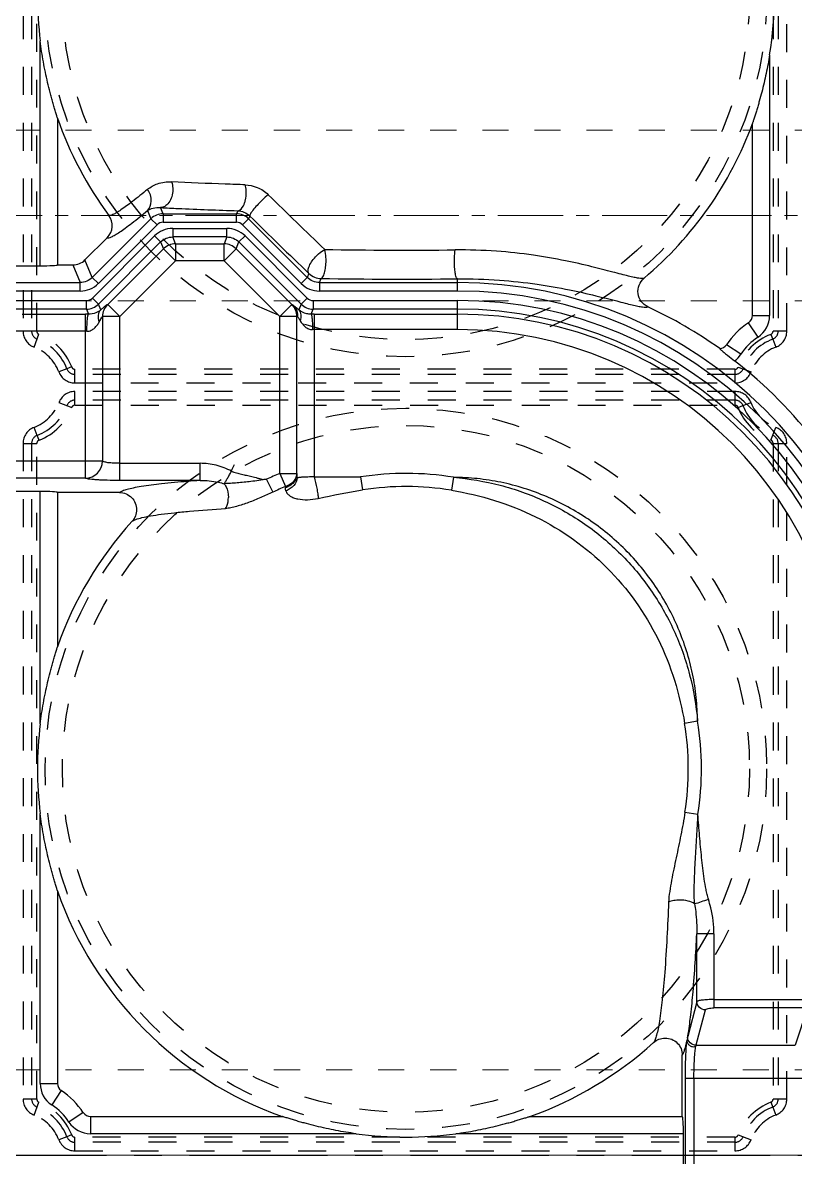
# Model space of a CAD drawing. Header units: millimetres. Extents: x -840 to 1682, y -9216 to -2117.
# Drawn here: x 417.5 to 462.7, y -4227.6 to -4161.1 of the extents above; entities that cross this region are included whole.
import ezdxf

# ---------------------------------------------------------------- set-up
doc = ezdxf.new("R2010")
doc.units = ezdxf.units.MM
doc.header["$LTSCALE"] = 16.335
doc.linetypes.add('CENTER', pattern=[0.6, 0.375, -0.075, 0.075, -0.075])
doc.linetypes.add('HIDDEN', pattern=[0.2, 0.1, -0.1])
doc.layers.get('0').update_dxf_attribs({"linetype": 'CONTINUOUS'})
doc.layers.add('cool', color=153, linetype='HIDDEN', lineweight=9)
doc.layers.add('moldbase', color=7, linetype='CONTINUOUS', lineweight=20)
doc.layers.add('DEFAULT_2', color=8, linetype='HIDDEN')

# ---------------------------------------------------------------- blocks, each defined once
blk = doc.blocks.new('7')
at = {"layer": 'cool', "ltscale": 0.932966}
for p, q in [((-1665.252, -2312.724), (-1303.907, -2312.724)), ((-1665.252, -2322.724), (-1303.907, -2322.724))]:
    blk.add_line(p, q, dxfattribs=at)
at = {"layer": 'cool', "color": 1, "linetype": 'CENTER', "ltscale": 0.621977}
blk.add_line((-1679.58, -2317.724), (-1289.58, -2317.724), dxfattribs=at)

msp = doc.modelspace()

# ---------------------------------------------------------------- linework, layer by layer
at = {"color": 7, "linetype": 'Continuous'}
for p, q in [((418.542, -4175.37), (418.542, -4162.211)), ((461.216, -4163.02), (461.216, -4178.281)), ((419.547, -4166.721), (419.547, -4175.317)), ((460.211, -4178.281), (460.211, -4167.042)), ((424.821, -4172.136), (425.02, -4172.618)), ((425.73, -4172.324), (425.58, -4171.962)), ((425.73, -4172.324), (425.73, -4172.826)), ((425.73, -4172.324), (430.023, -4172.324)), ((430.097, -4172.145), (430.023, -4172.324)), ((430.023, -4172.826), (430.023, -4172.324)), ((430.8, -4172.457), (430.733, -4172.618)), ((421.587, -4176.051), (425.02, -4172.618)), ((421.942, -4176.406), (425.375, -4172.973)), ((425.375, -4172.973), (425.02, -4172.618)), ((430.023, -4172.826), (425.73, -4172.826)), ((426.292, -4173.18), (426.292, -4173.682)), ((426.292, -4173.18), (429.461, -4173.18)), ((429.461, -4173.682), (429.461, -4173.18)), ((430.733, -4172.618), (430.378, -4172.973)), ((430.378, -4172.973), (433.811, -4176.406)), ((430.733, -4172.618), (434.166, -4176.051)), ((422.46, -4173.724), (421.161, -4175.023)), ((425.228, -4173.621), (421.595, -4177.254)), ((425.583, -4173.976), (425.228, -4173.621)), ((429.461, -4173.682), (426.292, -4173.682)), ((426.458, -4174.081), (426.292, -4173.682)), ((429.461, -4173.682), (429.295, -4174.081)), ((430.525, -4173.621), (430.17, -4173.976)), ((434.158, -4177.254), (430.525, -4173.621)), ((425.583, -4173.976), (421.95, -4177.609)), ((422.489, -4177.634), (425.748, -4174.375)), ((425.583, -4173.976), (425.748, -4174.375)), ((426.458, -4175.084), (425.748, -4174.375)), ((426.458, -4174.081), (426.458, -4175.084)), ((426.458, -4174.081), (429.295, -4174.081)), ((429.295, -4175.084), (429.295, -4174.081)), ((430.005, -4174.375), (429.295, -4175.084)), ((430.005, -4174.375), (430.17, -4173.976)), ((430.005, -4174.375), (433.265, -4177.634)), ((433.803, -4177.609), (430.17, -4173.976)), ((421.587, -4176.051), (421.161, -4175.023)), ((423.198, -4178.344), (426.458, -4175.084)), ((429.295, -4175.084), (426.458, -4175.084)), ((429.295, -4175.084), (432.555, -4178.344)), ((416.03, -4175.37), (418.542, -4175.37)), ((419.547, -4175.317), (420.451, -4175.317)), ((420.451, -4175.317), (420.877, -4176.345)), ((434.264, -4175.816), (434.166, -4176.051)), ((323.321, -4176.345), (420.877, -4176.345)), ((420.877, -4176.847), (420.877, -4176.345)), ((421.587, -4176.051), (421.942, -4176.406)), ((433.811, -4176.406), (434.166, -4176.051)), ((434.876, -4176.345), (434.974, -4176.11)), ((434.876, -4176.345), (442.952, -4176.345)), ((434.876, -4176.345), (434.876, -4176.847)), ((442.952, -4176.847), (442.952, -4176.134)), ((420.877, -4176.847), (323.321, -4176.847)), ((442.952, -4176.847), (434.876, -4176.847)), ((322.958, -4177.401), (421.24, -4177.401)), ((421.24, -4177.903), (421.24, -4177.401)), ((421.595, -4177.254), (421.95, -4177.609)), ((422.089, -4177.945), (421.95, -4177.609)), ((422.483, -4177.632), (422.489, -4177.634)), ((422.489, -4177.634), (423.198, -4178.344)), ((432.555, -4178.344), (433.265, -4177.634)), ((433.265, -4177.634), (433.27, -4177.632)), ((433.803, -4177.609), (433.663, -4177.949)), ((433.803, -4177.609), (434.158, -4177.254)), ((434.513, -4177.401), (442.952, -4177.401)), ((434.513, -4177.401), (434.513, -4177.903)), ((442.952, -4179.105), (442.952, -4177.401)), ((421.24, -4177.903), (322.958, -4177.903)), ((417.495, -4178.197), (421.185, -4178.197)), ((421.185, -4187.793), (421.185, -4178.197)), ((421.24, -4177.903), (421.362, -4178.197)), ((422.189, -4178.342), (422.189, -4186.79)), ((422.189, -4178.342), (422.195, -4178.344)), ((423.198, -4178.344), (422.195, -4178.344)), ((423.198, -4187.933), (423.198, -4178.344)), ((433.603, -4178.342), (432.555, -4178.344)), ((432.555, -4187.52), (432.555, -4178.344)), ((433.559, -4178.344), (433.564, -4178.342)), ((433.564, -4187.595), (433.564, -4178.342)), ((434.389, -4178.202), (434.513, -4177.903)), ((442.952, -4177.903), (434.513, -4177.903)), ((434.568, -4178.202), (442.952, -4178.202)), ((434.568, -4178.202), (434.568, -4187.727)), ((460.211, -4178.281), (461.216, -4178.281)), ((421.185, -4179.2), (378.974, -4179.2)), ((442.952, -4179.105), (434.568, -4179.105)), ((460.538, -4179.54), (459.985, -4178.701)), ((459.535, -4180.543), (458.695, -4179.99)), ((404.377, -4186.79), (422.189, -4186.79)), ((422.195, -4186.797), (422.189, -4186.79)), ((423.198, -4186.931), (427.898, -4186.931)), ((427.898, -4187.933), (427.898, -4186.931)), ((421.185, -4187.793), (404.377, -4187.793)), ((421.191, -4187.8), (421.185, -4187.793)), ((432.555, -4187.52), (433.559, -4187.52)), ((432.555, -4187.52), (432.883, -4188.289)), ((433.564, -4187.595), (433.559, -4187.52)), ((434.568, -4187.727), (437.278, -4187.727)), ((437.278, -4187.727), (437.396, -4188.487)), ((442.72, -4187.747), (442.597, -4188.506)), ((427.898, -4187.933), (423.198, -4187.933)), ((431.788, -4187.868), (432.15, -4188.621)), ((432.883, -4188.289), (432.888, -4188.36)), ((418.542, -4188.57), (416.03, -4188.57)), ((418.542, -4202.188), (418.542, -4188.57)), ((423.176, -4188.641), (419.547, -4188.641)), ((419.547, -4188.641), (419.547, -4197.678)), ((457.002, -4202.029), (456.243, -4202.152)), ((418.542, -4223.228), (418.542, -4207.436)), ((456.262, -4207.353), (457.022, -4207.471)), ((419.547, -4211.946), (419.547, -4223.228)), ((457.959, -4214.478), (456.956, -4214.478)), ((456.956, -4218.441), (456.956, -4214.478)), ((457.959, -4214.478), (457.959, -4218.802)), ((457.959, -4218.316), (463.434, -4218.316)), ((456.956, -4218.441), (456.426, -4220.473)), ((456.927, -4220.959), (457.457, -4218.927)), ((463.434, -4218.802), (457.959, -4218.802)), ((463.434, -4218.802), (462.717, -4220.995)), ((456.918, -4220.995), (462.717, -4220.995)), ((456.108, -4225.163), (456.108, -4221.572)), ((464.72, -4222.937), (456.286, -4222.937)), ((456.286, -4231.913), (456.286, -4222.937)), ((456.787, -4222.937), (456.787, -4231.912)), ((418.542, -4223.228), (419.547, -4223.228)), ((419.773, -4223.648), (419.22, -4224.487)), ((421.063, -4224.937), (420.223, -4225.49)), ((421.482, -4225.163), (432.694, -4225.163)), ((421.482, -4225.163), (421.482, -4226.168)), ((447.179, -4225.163), (456.108, -4225.163)), ((437.017, -4226.168), (421.482, -4226.168)), ((456.178, -4226.168), (442.856, -4226.168)), ((456.178, -4228.681), (456.178, -4226.168))]:
    msp.add_line(p, q, dxfattribs=at)
at = {"color": 1, "linetype": 'CENTER', "ltscale": 1.320531}
msp.add_line((220.187, -4227.425), (524.011, -4227.425), dxfattribs=at)
at = {"color": 7, "linetype": 'Continuous'}
msp.add_lwpolyline([(429.883, -4187.014), (429.762, -4187.283), (429.716, -4187.381)], dxfattribs=at)
for centre, radius, start, end in [((442.449, -4202.3), 81.562, 0, 90), ((442.449, -4202.3), 81.06, 0, 90), ((442.449, -4202.3), 80.559, 0, 90), ((442.449, -4202.3), 80.057, 0, 90), ((442.449, -4202.3), 80.001, 0, 90), ((442.449, -4202.3), 79.5, 0, 90), ((442.449, -4202.3), 71.857, 0, 90), ((442.449, -4202.3), 70.35, 0, 90), ((442.449, -4202.3), 66.33, 0, 90), ((439.937, -4159.587), 21.555, 350.83475, 9.16525), ((439.937, -4159.587), 21.555, 173.00793, 186.99207), ((439.937, -4159.587), 21.602, 199.28489, 216.43417), ((439.937, -4159.587), 21.602, 310.16266, 339.81272), ((630.057, -3970.132), 282.318, 225.41643, 226.35222), ((421.749, -4173.014), 1.005, 315.02961, 36.48382), ((425.731, -4173.329), 1.005, 90.0294, 134.9706), ((430.023, -4173.329), 1.005, 45.0294, 89.9706), ((647.262, -3952.673), 308.481, 225.4362, 226.33245), ((426.293, -4174.686), 1.506, 90.01567, 134.98868), ((425.73, -4173.327), 0.502, 89.99676, 135.00369), ((429.46, -4174.686), 1.506, 45.01567, 89.98868), ((430.023, -4173.327), 0.502, 44.99676, 90.00369), ((426.459, -4175.087), 1.006, 90.06447, 134.93553), ((429.294, -4175.087), 1.006, 45.06328, 89.93553), ((439.949, -3865.49), 308.963, 269.11826, 270.53203), ((434.975, -4175.103), 1.006, 225.06447, 269.93553), ((420.877, -4175.341), 1.506, 270.01657, 314.97804), ((434.876, -4175.342), 1.506, 225.00131, 270.00084), ((439.937, -3856.888), 319.26, 269.10924, 270.54105), ((442.952, -4201.797), 25.452, 0, 90), ((442.952, -4201.797), 24.95, 0, 90), ((421.24, -4176.899), 0.502, 269.99611, 315.00342), ((421.239, -4176.898), 1.005, 270.02942, 314.97058), ((423.193, -4178.342), 1.004, 135.00564, 179.9968), ((432.552, -4178.345), 1.006, 0.06447, 44.93553), ((434.514, -4176.898), 1.005, 225.03629, 269.9704), ((434.513, -4176.899), 0.502, 224.99637, 270.00323), ((442.952, -4201.797), 24.396, 0, 90), ((442.952, -4201.797), 26.48, 54.58265, 65.11942), ((421.181, -4218.581), 40.385, 89.74276, 89.99312), ((434.57, -4215.472), 37.271, 90.00345, 90.27792), ((442.952, -4201.797), 23.894, 0, 90), ((442.952, -4201.797), 23.596, 0, 90), ((459.709, -4178.281), 0.502, 303.36701, 360), ((459.709, -4178.281), 1.508, 303.36701, 360), ((421.185, -4188.802), 9.601, 89.47175, 89.99823), ((434.568, -4189.18), 10.075, 89.99948, 90.53385), ((442.952, -4201.797), 22.692, 360, 90), ((462.472, -4182.478), 4.522, 123.36701, 146.63299), ((462.472, -4182.478), 3.518, 123.36701, 146.63299), ((458.276, -4179.714), 0.502, 272.50321, 326.63299), ((458.276, -4179.714), 1.508, 306.26827, 326.63299), ((442.952, -4201.797), 26.428, 37.2132, 52.14975), ((421.182, -4186.785), 1.007, 270.21471, 359.7199), ((439.937, -4204.812), 18.802, 113.11646, 115.68206), ((439.937, -4204.812), 17.291, 80.73566, 98.84611), ((433.322, -4264.075), 76.335, 94.07483, 94.63399), ((439.937, -4204.812), 17.966, 113.11646, 115.68206), ((439.937, -4204.812), 16.522, 80.73533, 98.84612), ((439.937, -4204.812), 21.602, 137.86698, 160.71511), ((439.937, -4204.812), 21.555, 173.00793, 186.99207), ((439.937, -4204.812), 16.522, 351.15388, 9.26432), ((439.937, -4204.812), 17.291, 351.15388, 9.26433), ((439.937, -4204.812), 21.602, 199.28489, 250.40988), ((378.191, -3971.744), 253.475, 288.07299, 288.26492), ((442.854, -4218.079), 13.782, 349.99561, 350.85209), ((439.937, -4204.812), 21.602, 289.59012, 312.13302), ((441.291, -4217.039), 15.52, 347.05769, 347.21587), ((420.05, -4223.228), 1.508, 180, 236.63299), ((420.05, -4223.228), 0.502, 180, 236.63299), ((417.286, -4227.425), 4.522, 33.36701, 56.63299), ((417.286, -4227.425), 3.518, 33.36701, 56.63299), ((421.482, -4224.661), 0.502, 213.36701, 270), ((421.482, -4224.661), 1.508, 213.36701, 270), ((439.937, -4204.812), 21.555, 262.21628, 277.78372)]:
    msp.add_arc(centre, radius, start, end, dxfattribs=at)
for centre, major_axis, ratio, start_param, end_param in [((420.45, -4174.31), (-0.385, 0.93), 0.998395, -3.533724, -2.749461), ((418.542, -4175.317), (1.005, 0), 0.052408, -1.570796, 0), ((418.542, -4188.641), (1.005, 0), 0.069927, 0, 1.570796), ((456.108, -4226.168), (0, 1.005), 0.069927, -1.570796, 0)]:
    msp.add_ellipse(centre, major_axis=major_axis, ratio=ratio, start_param=start_param, end_param=end_param, dxfattribs=at)
for points, knots in [([(419.547, -4166.721), (419.547, -4166.717), (419.542, -4166.702), (419.531, -4166.659), (419.507, -4166.582), (419.475, -4166.474), (419.424, -4166.307), (419.357, -4166.083), (419.277, -4165.805), (419.197, -4165.518), (419.093, -4165.128), (418.971, -4164.634), (418.84, -4164.035), (418.684, -4163.229), (418.592, -4162.619), (418.542, -4162.211)], [0, 0, 0, 0, 0.003083, 0.009558, 0.029485, 0.054714, 0.082718, 0.142945, 0.206018, 0.270524, 0.335844, 0.467771, 0.600522, 0.733601, 1, 1, 1, 1]), ([(461.216, -4163.02), (461.157, -4163.388), (461.054, -4163.936), (460.892, -4164.66), (460.758, -4165.198), (460.638, -4165.641), (460.537, -4165.99), (460.46, -4166.245), (460.384, -4166.492), (460.321, -4166.688), (460.275, -4166.834), (460.244, -4166.926), (460.226, -4166.994), (460.211, -4167.03), (460.211, -4167.042)], [0, 0, 0, 0, 0.268835, 0.403048, 0.536792, 0.669437, 0.734935, 0.79942, 0.862152, 0.921482, 0.94869, 0.972788, 0.991317, 1, 1, 1, 1]), ([(424.815, -4170.9), (424.99, -4170.755), (425.437, -4170.507), (425.947, -4170.438), (426.218, -4170.453)], [0, 0, 0, 0, 0.455804, 1, 1, 1, 1]), ([(430.535, -4170.628), (430.146, -4170.616), (428.706, -4170.57), (427.267, -4170.509), (426.218, -4170.453)], [0, 0, 0, 0, 0.270204, 1, 1, 1, 1]), ([(426.218, -4170.453), (426.231, -4170.486), (426.282, -4170.637), (426.303, -4170.798), (426.303, -4170.921)], [0, 0, 0, 0, 0.224142, 1, 1, 1, 1]), ([(424.815, -4170.9), (424.524, -4171.14), (424.014, -4171.552), (423.406, -4172.005), (423.023, -4172.254), (422.819, -4172.364), (422.674, -4172.423), (422.584, -4172.431), (422.557, -4172.417)], [0, 0, 0, 0, 0.411043, 0.715508, 0.826576, 0.910106, 0.96681, 1, 1, 1, 1]), ([(424.821, -4172.136), (424.956, -4171.993), (425.128, -4171.543), (424.962, -4171.092), (424.815, -4170.9)], [0, 0, 0, 0, 0.448299, 1, 1, 1, 1]), ([(426.303, -4170.921), (426.303, -4171.057), (426.265, -4171.324), (426.101, -4171.667), (425.858, -4171.897), (425.665, -4171.957), (425.58, -4171.962)], [0, 0, 0, 0, 0.294318, 0.577532, 0.813836, 1, 1, 1, 1]), ([(430.097, -4172.145), (430.242, -4172.132), (430.402, -4171.937), (430.502, -4171.693), (430.574, -4171.438), (430.593, -4171.234), (430.593, -4171.096)], [0, 0, 0, 0, 0.356372, 0.500385, 0.661061, 1, 1, 1, 1]), ([(430.535, -4170.628), (430.775, -4170.634), (431.272, -4170.745), (431.703, -4171.023), (431.884, -4171.206)], [0, 0, 0, 0, 0.482197, 1, 1, 1, 1]), ([(430.593, -4171.096), (430.593, -4171.052), (430.588, -4170.895), (430.564, -4170.738), (430.535, -4170.628)], [0, 0, 0, 0, 0.275912, 1, 1, 1, 1]), ([(431.884, -4171.206), (431.853, -4171.231), (431.699, -4171.358), (431.554, -4171.494), (431.442, -4171.606)], [0, 0, 0, 0, 0.200418, 1, 1, 1, 1]), ([(431.442, -4171.606), (431.345, -4171.704), (431.168, -4171.89), (430.959, -4172.144), (430.837, -4172.32), (430.798, -4172.415), (430.795, -4172.447), (430.8, -4172.457)], [0, 0, 0, 0, 0.383038, 0.711751, 0.916569, 0.97043, 1, 1, 1, 1]), ([(422.46, -4173.724), (422.489, -4173.738), (422.583, -4173.729), (422.735, -4173.667), (422.949, -4173.55), (423.217, -4173.377), (423.542, -4173.147), (424.088, -4172.734), (424.518, -4172.387), (424.821, -4172.136)], [0, 0, 0, 0, 0.033505, 0.090538, 0.174289, 0.285446, 0.424002, 0.589716, 1, 1, 1, 1]), ([(424.821, -4172.136), (424.918, -4172.071), (425.165, -4171.963), (425.435, -4171.946), (425.58, -4171.962)], [0, 0, 0, 0, 0.445812, 1, 1, 1, 1]), ([(425.58, -4171.962), (425.924, -4171.98), (427.429, -4172.056), (428.935, -4172.11), (430.097, -4172.145)], [0, 0, 0, 0, 0.22849, 1, 1, 1, 1]), ([(430.097, -4172.145), (430.221, -4172.152), (430.479, -4172.214), (430.702, -4172.362), (430.8, -4172.457)], [0, 0, 0, 0, 0.47609, 1, 1, 1, 1]), ([(425.583, -4173.976), (425.675, -4173.883), (425.899, -4173.735), (426.162, -4173.682), (426.292, -4173.682)], [0, 0, 0, 0, 0.499975, 1, 1, 1, 1]), ([(429.461, -4173.682), (429.591, -4173.682), (429.854, -4173.735), (430.078, -4173.883), (430.17, -4173.976)], [0, 0, 0, 0, 0.499975, 1, 1, 1, 1]), ([(434.713, -4174.778), (434.751, -4174.74), (434.898, -4174.603), (435.063, -4174.483), (435.194, -4174.416)], [0, 0, 0, 0, 0.267379, 1, 1, 1, 1]), ([(435.264, -4175.056), (435.264, -4174.997), (435.258, -4174.783), (435.233, -4174.567), (435.194, -4174.416)], [0, 0, 0, 0, 0.272605, 1, 1, 1, 1]), ([(442.775, -4175.078), (442.775, -4175.02), (442.779, -4174.807), (442.794, -4174.593), (442.818, -4174.44)], [0, 0, 0, 0, 0.271878, 1, 1, 1, 1]), ([(453.869, -4176.096), (453.831, -4176.11), (453.723, -4176.116), (453.531, -4176.095), (453.264, -4176.044), (452.925, -4175.964), (452.51, -4175.858), (451.802, -4175.671), (450.72, -4175.391), (449.177, -4175.042), (447.313, -4174.716), (445.156, -4174.481), (443.621, -4174.432), (442.818, -4174.44)], [0, 0, 0, 0, 0.010807, 0.028036, 0.052106, 0.083178, 0.121347, 0.166677, 0.278996, 0.420245, 0.58975, 0.784985, 1, 1, 1, 1]), ([(434.264, -4175.816), (434.226, -4175.767), (434.209, -4175.654), (434.237, -4175.506), (434.308, -4175.311), (434.461, -4175.057), (434.622, -4174.87), (434.713, -4174.778)], [0, 0, 0, 0, 0.15525, 0.259319, 0.381988, 0.673748, 1, 1, 1, 1]), ([(434.974, -4176.11), (435.022, -4176.101), (435.085, -4176.023), (435.14, -4175.906), (435.202, -4175.715), (435.25, -4175.429), (435.264, -4175.185), (435.264, -4175.056)], [0, 0, 0, 0, 0.129644, 0.229855, 0.353259, 0.65619, 1, 1, 1, 1]), ([(442.952, -4176.134), (442.936, -4176.129), (442.906, -4176.094), (442.858, -4175.976), (442.815, -4175.757), (442.783, -4175.439), (442.775, -4175.204), (442.775, -4175.078)], [0, 0, 0, 0, 0.043767, 0.117778, 0.3539, 0.652534, 1, 1, 1, 1]), ([(421.587, -4176.051), (421.495, -4176.144), (421.271, -4176.292), (421.008, -4176.345), (420.877, -4176.345)], [0, 0, 0, 0, 0.500152, 1, 1, 1, 1]), ([(434.876, -4176.345), (434.745, -4176.345), (434.482, -4176.292), (434.258, -4176.144), (434.166, -4176.051)], [0, 0, 0, 0, 0.500007, 1, 1, 1, 1]), ([(442.952, -4176.134), (443.771, -4176.126), (445.331, -4176.175), (447.517, -4176.413), (449.396, -4176.741), (450.944, -4177.089), (452.026, -4177.366), (452.732, -4177.549), (453.146, -4177.652), (453.485, -4177.729), (453.752, -4177.778), (453.946, -4177.797), (454.054, -4177.79), (454.093, -4177.775)], [0, 0, 0, 0, 0.217481, 0.413823, 0.583211, 0.723605, 0.834818, 0.879626, 0.917347, 0.948074, 0.971928, 0.989093, 1, 1, 1, 1]), ([(454.093, -4177.775), (453.942, -4177.705), (453.671, -4177.484), (453.478, -4177.002), (453.538, -4176.486), (453.742, -4176.203), (453.869, -4176.096)], [0, 0, 0, 0, 0.250075, 0.499998, 0.749932, 1, 1, 1, 1]), ([(422.089, -4177.945), (422.139, -4177.9), (422.228, -4177.821), (422.334, -4177.731), (422.403, -4177.678), (422.439, -4177.651), (422.463, -4177.637), (422.479, -4177.63), (422.483, -4177.632)], [0, 0, 0, 0, 0.396155, 0.708056, 0.825532, 0.913989, 0.971913, 1, 1, 1, 1]), ([(433.603, -4178.342), (433.588, -4178.211), (433.521, -4177.95), (433.366, -4177.726), (433.27, -4177.632)], [0, 0, 0, 0, 0.494823, 1, 1, 1, 1]), ([(433.373, -4177.703), (433.362, -4177.695), (433.329, -4177.67), (433.294, -4177.647), (433.27, -4177.632)], [0, 0, 0, 0, 0.331579, 1, 1, 1, 1]), ([(433.27, -4177.632), (433.362, -4177.724), (433.511, -4177.948), (433.564, -4178.211), (433.564, -4178.342)], [0, 0, 0, 0, 0.499889, 1, 1, 1, 1]), ([(433.373, -4177.703), (433.413, -4177.744), (433.551, -4177.928), (433.613, -4178.169), (433.603, -4178.342)], [0, 0, 0, 0, 0.246151, 1, 1, 1, 1]), ([(433.663, -4177.949), (433.634, -4177.923), (433.539, -4177.839), (433.443, -4177.755), (433.373, -4177.703)], [0, 0, 0, 0, 0.309246, 1, 1, 1, 1]), ([(421.274, -4179.201), (421.274, -4179.081), (421.278, -4178.903), (421.289, -4178.672), (421.299, -4178.518), (421.313, -4178.39), (421.327, -4178.293), (421.342, -4178.234), (421.353, -4178.202), (421.362, -4178.197)], [0, 0, 0, 0, 0.354703, 0.527703, 0.683793, 0.812968, 0.909602, 0.970742, 1, 1, 1, 1]), ([(422.089, -4177.945), (422.001, -4178.016), (421.773, -4178.149), (421.509, -4178.198), (421.362, -4178.197)], [0, 0, 0, 0, 0.433654, 1, 1, 1, 1]), ([(421.992, -4178.655), (421.951, -4178.528), (421.914, -4178.275), (422.013, -4178.03), (422.089, -4177.945)], [0, 0, 0, 0, 0.538548, 1, 1, 1, 1]), ([(421.992, -4178.655), (422.016, -4178.611), (422.06, -4178.534), (422.113, -4178.444), (422.147, -4178.39), (422.167, -4178.362), (422.177, -4178.349), (422.187, -4178.34), (422.189, -4178.342)], [0, 0, 0, 0, 0.403554, 0.719448, 0.83729, 0.924629, 0.978932, 1, 1, 1, 1]), ([(433.603, -4178.342), (433.613, -4178.356), (433.666, -4178.437), (433.715, -4178.519), (433.755, -4178.587)], [0, 0, 0, 0, 0.18221, 1, 1, 1, 1]), ([(433.663, -4177.949), (433.732, -4178.025), (433.822, -4178.245), (433.791, -4178.473), (433.755, -4178.587)], [0, 0, 0, 0, 0.462946, 1, 1, 1, 1]), ([(434.389, -4178.202), (434.303, -4178.203), (434.043, -4178.176), (433.797, -4178.059), (433.663, -4177.949)], [0, 0, 0, 0, 0.332565, 1, 1, 1, 1]), ([(434.389, -4178.202), (434.397, -4178.206), (434.409, -4178.235), (434.423, -4178.288), (434.436, -4178.375), (434.449, -4178.49), (434.459, -4178.63), (434.47, -4178.837), (434.473, -4178.997), (434.474, -4179.105)], [0, 0, 0, 0, 0.029761, 0.091099, 0.187779, 0.316901, 0.472865, 0.645694, 1, 1, 1, 1]), ([(421.274, -4179.201), (421.357, -4179.201), (421.523, -4179.161), (421.722, -4179.021), (421.875, -4178.847), (421.956, -4178.719), (421.992, -4178.655)], [0, 0, 0, 0, 0.266735, 0.521191, 0.765158, 1, 1, 1, 1]), ([(433.755, -4178.587), (433.831, -4178.718), (433.974, -4178.906), (434.237, -4179.071), (434.395, -4179.106), (434.474, -4179.105)], [0, 0, 0, 0, 0.490419, 0.744856, 1, 1, 1, 1]), ([(458.296, -4180.219), (458.294, -4180.223), (458.308, -4180.237), (458.328, -4180.259), (458.368, -4180.293), (458.397, -4180.318), (458.413, -4180.332)], [0, 0, 0, 0, 0.079551, 0.290353, 0.607736, 1, 1, 1, 1]), ([(458.413, -4180.332), (458.429, -4180.345), (458.503, -4180.406), (458.578, -4180.466), (458.637, -4180.513)], [0, 0, 0, 0, 0.218121, 1, 1, 1, 1]), ([(458.637, -4180.513), (458.677, -4180.545), (458.853, -4180.685), (459.03, -4180.823), (459.168, -4180.929)], [0, 0, 0, 0, 0.227968, 1, 1, 1, 1]), ([(423.198, -4186.931), (423.074, -4186.931), (422.843, -4186.924), (422.57, -4186.903), (422.391, -4186.875), (422.295, -4186.853), (422.232, -4186.831), (422.199, -4186.809), (422.195, -4186.797)], [0, 0, 0, 0, 0.363963, 0.677166, 0.800111, 0.895773, 0.962222, 1, 1, 1, 1]), ([(429.731, -4187.394), (429.455, -4187.236), (428.853, -4187.004), (428.216, -4186.935), (427.898, -4186.931)], [0, 0, 0, 0, 0.499881, 1, 1, 1, 1]), ([(423.198, -4187.933), (422.95, -4187.933), (422.588, -4187.929), (422.127, -4187.912), (421.83, -4187.897), (421.583, -4187.878), (421.394, -4187.856), (421.274, -4187.836), (421.215, -4187.816), (421.196, -4187.806), (421.191, -4187.8)], [0, 0, 0, 0, 0.369188, 0.537216, 0.685936, 0.810174, 0.90574, 0.969209, 0.988554, 1, 1, 1, 1]), ([(429.313, -4188.132), (429.337, -4188.084), (429.397, -4187.979), (429.495, -4187.805), (429.609, -4187.605), (429.69, -4187.466), (429.731, -4187.394)], [0, 0, 0, 0, 0.189106, 0.429304, 0.705531, 1, 1, 1, 1]), ([(429.731, -4187.394), (429.754, -4187.405), (429.804, -4187.419), (429.9, -4187.45), (430.022, -4187.486), (430.17, -4187.525), (430.368, -4187.574), (430.616, -4187.631), (430.814, -4187.678), (430.913, -4187.702)], [0, 0, 0, 0, 0.062463, 0.124967, 0.249967, 0.374972, 0.499977, 0.749989, 1, 1, 1, 1]), ([(430.913, -4187.702), (430.969, -4187.716), (431.083, -4187.745), (431.224, -4187.781), (431.336, -4187.814), (431.406, -4187.833), (431.463, -4187.849), (431.515, -4187.872), (431.56, -4187.885), (431.587, -4187.88)], [0, 0, 0, 0, 0.250674, 0.501315, 0.626829, 0.751588, 0.814409, 0.879009, 1, 1, 1, 1]), ([(431.587, -4187.88), (431.622, -4187.873), (431.683, -4187.835), (431.759, -4187.85), (431.788, -4187.868)], [0, 0, 0, 0, 0.504018, 1, 1, 1, 1]), ([(433.559, -4187.52), (433.555, -4187.603), (433.516, -4187.774), (433.371, -4188.001), (433.153, -4188.18), (432.977, -4188.261), (432.883, -4188.289)], [0, 0, 0, 0, 0.229832, 0.472495, 0.730003, 1, 1, 1, 1]), ([(433.564, -4187.595), (433.558, -4187.762), (433.438, -4188.026), (433.156, -4188.251), (432.98, -4188.332), (432.888, -4188.36)], [0, 0, 0, 0, 0.468358, 0.732799, 1, 1, 1, 1]), ([(433.581, -4187.784), (433.56, -4187.947), (433.437, -4188.193), (433.171, -4188.421), (433.006, -4188.508), (432.92, -4188.541)], [0, 0, 0, 0, 0.470335, 0.734662, 1, 1, 1, 1]), ([(434.568, -4187.727), (434.446, -4187.727), (434.219, -4187.73), (433.922, -4187.741), (433.716, -4187.76), (433.612, -4187.773), (433.581, -4187.784)], [0, 0, 0, 0, 0.36952, 0.688458, 0.897485, 1, 1, 1, 1]), ([(434.568, -4187.727), (434.631, -4187.944), (434.707, -4188.274), (434.777, -4188.696), (434.801, -4188.896), (434.806, -4188.984)], [0, 0, 0, 0, 0.528462, 0.792575, 1, 1, 1, 1]), ([(442.72, -4187.747), (443.638, -4187.834), (445.462, -4188.129), (448.065, -4189.062), (450.454, -4190.426), (452.563, -4192.185), (454.322, -4194.295), (455.687, -4196.684), (456.619, -4199.287), (456.916, -4201.11), (457.002, -4202.029)], [0, 0, 0, 0, 0.125986, 0.25107, 0.375694, 0.49998, 0.624274, 0.748913, 0.87401, 1, 1, 1, 1]), ([(457.002, -4202.029), (456.992, -4201.563), (456.944, -4200.632), (456.729, -4199.249), (456.374, -4197.895), (455.73, -4196.146), (454.615, -4194.087), (452.828, -4191.92), (450.662, -4190.134), (448.603, -4189.018), (446.854, -4188.375), (445.5, -4188.02), (444.117, -4187.804), (443.186, -4187.758), (442.72, -4187.747)], [0, 0, 0, 0, 0.062535, 0.125068, 0.187605, 0.250141, 0.375069, 0.5, 0.62493, 0.749858, 0.812395, 0.874934, 0.937466, 1, 1, 1, 1]), ([(427.155, -4187.99), (426.647, -4188.031), (425.742, -4188.115), (424.686, -4188.249), (424.016, -4188.368), (423.649, -4188.452), (423.377, -4188.536), (423.229, -4188.603), (423.176, -4188.641)], [0, 0, 0, 0, 0.377401, 0.673379, 0.788693, 0.88156, 0.951836, 1, 1, 1, 1]), ([(427.898, -4187.933), (428.256, -4187.925), (428.738, -4187.969), (429.199, -4188.095), (429.313, -4188.132)], [0, 0, 0, 0, 0.748894, 1, 1, 1, 1]), ([(430.87, -4187.997), (430.735, -4188.013), (430.468, -4188.044), (430.133, -4188.074), (429.868, -4188.095), (429.704, -4188.102), (429.576, -4188.108), (429.457, -4188.119), (429.368, -4188.12), (429.313, -4188.132)], [0, 0, 0, 0, 0.259598, 0.517074, 0.644303, 0.770365, 0.83167, 0.891109, 1, 1, 1, 1]), ([(429.313, -4188.132), (429.352, -4188.184), (429.494, -4188.424), (429.551, -4188.71), (429.551, -4188.923)], [0, 0, 0, 0, 0.232604, 1, 1, 1, 1]), ([(442.596, -4188.506), (444.297, -4188.784), (447.639, -4189.804), (451.901, -4192.848), (454.945, -4197.11), (455.965, -4200.452), (456.243, -4202.152)], [0, 0, 0, 0, 0.250932, 0.5, 0.749067, 1, 1, 1, 1]), ([(423.176, -4188.641), (423.307, -4188.641), (423.572, -4188.693), (423.907, -4188.917), (424.13, -4189.252), (424.18, -4189.517), (424.179, -4189.648)], [0, 0, 0, 0, 0.250053, 0.500063, 0.750028, 1, 1, 1, 1]), ([(432.15, -4188.621), (431.914, -4188.728), (431.446, -4188.944), (430.741, -4189.226), (430.157, -4189.422), (429.707, -4189.538), (429.488, -4189.573), (429.383, -4189.579)], [0, 0, 0, 0, 0.26507, 0.52537, 0.774867, 0.892659, 1, 1, 1, 1]), ([(429.383, -4189.579), (429.411, -4189.534), (429.513, -4189.33), (429.551, -4189.098), (429.551, -4188.923)], [0, 0, 0, 0, 0.232004, 1, 1, 1, 1]), ([(432.92, -4188.541), (432.937, -4188.601), (433.002, -4188.72), (433.163, -4188.856), (433.372, -4188.956), (433.714, -4189.047), (434.202, -4189.076), (434.601, -4189.028), (434.806, -4188.984)], [0, 0, 0, 0, 0.090713, 0.189201, 0.299676, 0.422394, 0.697583, 1, 1, 1, 1]), ([(423.917, -4190.321), (423.982, -4190.273), (424.174, -4190.194), (424.535, -4190.095), (425.034, -4189.999), (425.667, -4189.904), (426.429, -4189.813), (427.681, -4189.692), (428.68, -4189.621), (429.383, -4189.579)], [0, 0, 0, 0, 0.043448, 0.110973, 0.202912, 0.318739, 0.457621, 0.618447, 1, 1, 1, 1]), ([(424.179, -4189.648), (424.178, -4189.771), (424.132, -4190.017), (423.999, -4190.23), (423.917, -4190.321)], [0, 0, 0, 0, 0.500134, 1, 1, 1, 1]), ([(418.542, -4202.188), (418.592, -4201.78), (418.684, -4201.171), (418.84, -4200.365), (418.971, -4199.765), (419.093, -4199.271), (419.197, -4198.881), (419.277, -4198.594), (419.357, -4198.316), (419.424, -4198.092), (419.475, -4197.925), (419.507, -4197.817), (419.531, -4197.741), (419.542, -4197.697), (419.547, -4197.683), (419.547, -4197.678)], [0, 0, 0, 0, 0.266399, 0.399478, 0.532229, 0.664156, 0.729476, 0.793982, 0.857055, 0.917282, 0.945286, 0.970515, 0.990442, 0.996917, 1, 1, 1, 1]), ([(419.547, -4211.946), (419.547, -4211.942), (419.542, -4211.927), (419.531, -4211.884), (419.507, -4211.807), (419.475, -4211.699), (419.424, -4211.532), (419.357, -4211.308), (419.277, -4211.03), (419.197, -4210.743), (419.093, -4210.353), (418.971, -4209.859), (418.84, -4209.26), (418.684, -4208.454), (418.592, -4207.844), (418.542, -4207.436)], [0, 0, 0, 0, 0.003083, 0.009558, 0.029485, 0.054714, 0.082718, 0.142945, 0.206018, 0.270524, 0.335844, 0.467771, 0.600522, 0.733601, 1, 1, 1, 1]), ([(456.262, -4207.353), (456.193, -4207.8), (456.03, -4208.69), (455.796, -4209.796), (455.608, -4210.676), (455.477, -4211.33), (455.364, -4211.975), (455.312, -4212.404), (455.304, -4212.616)], [0, 0, 0, 0, 0.253644, 0.50712, 0.633249, 0.758166, 0.881082, 1, 1, 1, 1]), ([(456.826, -4212.713), (456.814, -4212.609), (456.808, -4212.395), (456.804, -4212.074), (456.805, -4211.749), (456.817, -4211.313), (456.84, -4210.766), (456.887, -4209.888), (456.953, -4208.79), (457.002, -4207.911), (457.022, -4207.471)], [0, 0, 0, 0, 0.060293, 0.121678, 0.183733, 0.246036, 0.371153, 0.496668, 0.748222, 1, 1, 1, 1]), ([(457.634, -4212.448), (457.602, -4212.355), (457.553, -4212.161), (457.47, -4211.763), (457.389, -4211.251), (457.307, -4210.629), (457.211, -4209.791), (457.113, -4208.738), (457.049, -4207.894), (457.022, -4207.471)], [0, 0, 0, 0, 0.05872, 0.11923, 0.243152, 0.36835, 0.494231, 0.746782, 1, 1, 1, 1]), ([(455.304, -4212.616), (455.251, -4213.99), (455.155, -4215.902), (454.951, -4218.223), (454.834, -4219.171), (454.768, -4219.583)], [0, 0, 0, 0, 0.590286, 0.820882, 1, 1, 1, 1]), ([(455.958, -4212.492), (455.839, -4212.492), (455.616, -4212.51), (455.399, -4212.572), (455.304, -4212.616)], [0, 0, 0, 0, 0.531705, 1, 1, 1, 1]), ([(456.826, -4212.713), (456.711, -4212.635), (456.422, -4212.526), (456.121, -4212.492), (455.958, -4212.492)], [0, 0, 0, 0, 0.459653, 1, 1, 1, 1]), ([(456.825, -4212.713), (456.85, -4212.86), (456.933, -4213.445), (456.965, -4214.037), (456.956, -4214.478)], [0, 0, 0, 0, 0.252966, 1, 1, 1, 1]), ([(457.959, -4214.478), (457.959, -4213.963), (457.874, -4213.273), (457.685, -4212.612), (457.633, -4212.449)], [0, 0, 0, 0, 0.749603, 1, 1, 1, 1]), ([(456.46, -4220.27), (456.517, -4219.917), (456.621, -4219.117), (456.806, -4217.187), (456.901, -4215.608), (456.956, -4214.478)], [0, 0, 0, 0, 0.184739, 0.415946, 1, 1, 1, 1]), ([(457.959, -4218.316), (457.836, -4218.316), (457.606, -4218.322), (457.335, -4218.343), (457.156, -4218.369), (457.06, -4218.389), (456.996, -4218.41), (456.962, -4218.43), (456.956, -4218.441)], [0, 0, 0, 0, 0.362106, 0.67404, 0.797636, 0.894339, 0.961535, 1, 1, 1, 1]), ([(457.457, -4218.927), (457.331, -4218.925), (457.072, -4218.822), (456.959, -4218.565), (456.956, -4218.441)], [0, 0, 0, 0, 0.505571, 1, 1, 1, 1]), ([(457.457, -4218.927), (457.463, -4218.905), (457.52, -4218.865), (457.627, -4218.832), (457.781, -4218.807), (457.897, -4218.802), (457.959, -4218.802)], [0, 0, 0, 0, 0.126678, 0.347002, 0.649997, 1, 1, 1, 1]), ([(454.768, -4219.583), (454.743, -4219.735), (454.695, -4220.008), (454.613, -4220.37), (454.531, -4220.637), (454.466, -4220.781), (454.428, -4220.832)], [0, 0, 0, 0, 0.355203, 0.640284, 0.85464, 1, 1, 1, 1]), ([(454.428, -4220.832), (454.519, -4220.75), (454.732, -4220.617), (454.978, -4220.57), (455.101, -4220.569)], [0, 0, 0, 0, 0.49988, 1, 1, 1, 1]), ([(455.101, -4220.569), (455.231, -4220.569), (455.496, -4220.619), (455.832, -4220.842), (456.056, -4221.177), (456.108, -4221.441), (456.108, -4221.572)], [0, 0, 0, 0, 0.249977, 0.499926, 0.749949, 1, 1, 1, 1]), ([(456.108, -4221.572), (456.136, -4221.534), (456.187, -4221.432), (456.287, -4221.153), (456.342, -4220.908), (456.378, -4220.728)], [0, 0, 0, 0, 0.160238, 0.37939, 1, 1, 1, 1]), ([(456.286, -4222.937), (456.286, -4222.508), (456.296, -4221.904), (456.335, -4221.168), (456.361, -4220.86), (456.378, -4220.728)], [0, 0, 0, 0, 0.581193, 0.819571, 1, 1, 1, 1]), ([(456.378, -4220.729), (456.381, -4220.785), (456.423, -4220.9), (456.549, -4221.035), (456.729, -4221.09), (456.848, -4221.07), (456.902, -4221.052)], [0, 0, 0, 0, 0.236763, 0.500058, 0.758497, 1, 1, 1, 1]), ([(456.416, -4220.515), (456.413, -4220.53), (456.398, -4220.599), (456.387, -4220.67), (456.379, -4220.725)], [0, 0, 0, 0, 0.216193, 1, 1, 1, 1]), ([(456.918, -4220.995), (456.792, -4220.993), (456.534, -4220.892), (456.42, -4220.638), (456.416, -4220.515)], [0, 0, 0, 0, 0.505485, 1, 1, 1, 1]), ([(456.787, -4222.937), (456.788, -4222.736), (456.792, -4222.353), (456.813, -4221.822), (456.848, -4221.395), (456.879, -4221.149), (456.902, -4221.052)], [0, 0, 0, 0, 0.3187, 0.608147, 0.842128, 1, 1, 1, 1]), ([(456.902, -4221.052), (456.903, -4221.047), (456.908, -4221.028), (456.913, -4221.009), (456.918, -4220.995)], [0, 0, 0, 0, 0.274969, 1, 1, 1, 1]), ([(456.927, -4220.959), (456.926, -4220.962), (456.921, -4220.969), (456.925, -4220.982), (456.919, -4220.991), (456.918, -4220.995)], [0, 0, 0, 0, 0.259224, 0.619074, 1, 1, 1, 1]), ([(437.017, -4226.168), (436.625, -4226.115), (436.039, -4226.019), (435.264, -4225.86), (434.688, -4225.728), (434.214, -4225.607), (433.839, -4225.504), (433.564, -4225.426), (433.298, -4225.347), (433.085, -4225.282), (432.926, -4225.232), (432.824, -4225.201), (432.752, -4225.178), (432.711, -4225.168), (432.698, -4225.163), (432.694, -4225.163)], [0, 0, 0, 0, 0.267252, 0.40073, 0.533832, 0.666016, 0.731402, 0.795907, 0.858868, 0.918789, 0.946517, 0.971347, 0.990766, 0.997019, 1, 1, 1, 1]), ([(442.856, -4226.168), (443.248, -4226.115), (443.834, -4226.019), (444.609, -4225.86), (445.185, -4225.728), (445.66, -4225.607), (446.034, -4225.504), (446.309, -4225.426), (446.575, -4225.347), (446.788, -4225.282), (446.947, -4225.232), (447.049, -4225.201), (447.121, -4225.178), (447.162, -4225.168), (447.175, -4225.163), (447.179, -4225.163)], [0, 0, 0, 0, 0.267252, 0.40073, 0.533832, 0.666016, 0.731402, 0.795907, 0.858868, 0.918789, 0.946517, 0.971347, 0.990766, 0.997019, 1, 1, 1, 1])]:
    msp.add_open_spline(points, degree=3, knots=knots, dxfattribs=at)
for points in [[(433.581, -4187.784), (433.572, -4187.721), (433.566, -4187.658), (433.564, -4187.595)], [(431.788, -4187.868), (431.483, -4187.914), (431.177, -4187.959), (430.87, -4187.997)], [(432.92, -4188.541), (432.903, -4188.482), (432.893, -4188.421), (432.888, -4188.36)], [(434.806, -4188.984), (435.666, -4188.802), (436.527, -4188.622), (437.396, -4188.487)]]:
    msp.add_open_spline(points, degree=3, dxfattribs=at)
at = {"layer": 'cool', "color": 1, "linetype": 'CENTER', "ltscale": 0.621977}
msp.add_line((177.099, -4227.425), (567.099, -4227.425), dxfattribs=at)
at = {"layer": 'DEFAULT_2', "color": 8, "linetype": 'HIDDEN'}
for p, q in [((417.537, -4144.128), (417.537, -4179.192)), ((418.04, -4144.128), (418.04, -4179.192)), ((418.341, -4179.18), (418.341, -4144.128)), ((461.417, -4144.128), (461.417, -4179.192)), ((461.719, -4144.128), (461.719, -4179.192)), ((462.221, -4179.192), (462.221, -4144.13)), ((462.221, -4179.192), (461.417, -4179.192)), ((418.183, -4180.131), (418.47, -4179.38)), ((461.278, -4179.383), (461.396, -4179.662)), ((461.396, -4179.662), (461.575, -4180.131)), ((420.102, -4181.401), (419.633, -4181.58)), ((420.38, -4181.284), (420.102, -4181.401)), ((420.571, -4182.227), (420.571, -4181.423)), ((459.175, -4181.423), (420.571, -4181.423)), ((459.187, -4181.724), (420.571, -4181.724)), ((459.187, -4181.423), (459.187, -4182.227)), ((459.375, -4181.293), (460.126, -4181.58)), ((420.571, -4182.227), (459.187, -4182.227)), ((420.571, -4183.533), (420.571, -4182.729)), ((459.187, -4182.729), (420.571, -4182.729)), ((459.187, -4182.729), (459.187, -4183.533)), ((419.633, -4183.375), (420.384, -4183.662)), ((459.187, -4183.232), (420.571, -4183.232)), ((420.583, -4183.533), (459.187, -4183.533)), ((459.378, -4183.672), (459.656, -4183.555)), ((459.656, -4183.555), (460.126, -4183.375)), ((418.363, -4185.294), (418.183, -4184.825)), ((461.288, -4185.576), (461.575, -4184.825)), ((417.537, -4185.763), (417.537, -4224.139)), ((417.537, -4185.763), (418.341, -4185.763)), ((418.04, -4185.763), (418.04, -4224.139)), ((418.341, -4224.127), (418.341, -4185.763)), ((418.48, -4185.572), (418.363, -4185.294)), ((461.417, -4185.763), (462.221, -4185.763)), ((461.417, -4185.775), (461.417, -4224.139)), ((461.719, -4185.763), (461.719, -4224.139)), ((462.221, -4224.139), (462.221, -4185.763)), ((418.341, -4224.139), (417.537, -4224.139)), ((418.183, -4225.078), (418.47, -4224.327)), ((461.278, -4224.33), (461.396, -4224.609)), ((462.221, -4224.139), (461.417, -4224.139)), ((461.396, -4224.609), (461.575, -4225.078)), ((420.102, -4226.348), (419.633, -4226.527)), ((420.38, -4226.231), (420.102, -4226.348)), ((459.375, -4226.24), (460.126, -4226.527)), ((459.175, -4226.369), (420.571, -4226.369)), ((420.571, -4227.173), (420.571, -4226.369)), ((459.187, -4226.671), (420.571, -4226.671)), ((459.187, -4226.369), (459.187, -4227.173)), ((420.571, -4227.173), (459.187, -4227.173))]:
    msp.add_line(p, q, dxfattribs=at)
for centre, radius in [((439.937, -4159.587), 21.105), ((439.937, -4159.587), 20.1), ((439.937, -4204.812), 21.105), ((439.937, -4204.812), 20.1)]:
    msp.add_circle(centre, radius, dxfattribs=at)
for centre, radius, start, end in [((442.449, -4202.3), 81.505, 0, 90), ((442.449, -4202.3), 68.842, 0, 90), ((418.542, -4179.192), 1.005, 180, 249.07517), ((418.542, -4179.192), 0.502, 180, 249.07517), ((461.216, -4179.192), 0.502, 290.92483, 0), ((461.216, -4179.192), 1.005, 290.92483, 0), ((417.286, -4182.478), 3.015, 20.92483, 69.07517), ((417.286, -4182.478), 3.317, 21.01342, 69.07517), ((462.472, -4182.478), 3.317, 111.01342, 159.07517), ((462.472, -4182.478), 3.015, 110.92483, 159.07517), ((417.286, -4182.478), 2.513, 20.92483, 69.07517), ((462.472, -4182.478), 2.513, 110.92483, 159.07517), ((420.571, -4181.222), 1.005, 200.92483, 270), ((420.571, -4181.222), 0.502, 200.92483, 270), ((459.187, -4181.222), 0.502, 270, 339.07517), ((459.187, -4181.222), 1.005, 270, 339.07517), ((420.571, -4183.734), 1.005, 90, 159.07517), ((459.187, -4183.734), 1.005, 20.92483, 90), ((417.286, -4182.478), 2.513, 290.92483, 339.07517), ((417.286, -4182.478), 3.015, 290.92483, 339.07517), ((417.286, -4182.478), 3.317, 291.01342, 339.07517), ((420.571, -4183.734), 0.502, 90, 159.07517), ((459.187, -4183.734), 0.502, 20.92483, 90), ((462.472, -4182.478), 3.317, 201.01342, 249.07517), ((462.472, -4182.478), 3.015, 200.92483, 249.07517), ((462.472, -4182.478), 2.513, 200.92483, 249.07517), ((418.542, -4185.763), 1.005, 110.92483, 180), ((461.216, -4185.763), 1.005, 0, 69.07517), ((418.542, -4185.763), 0.502, 110.92483, 180), ((461.216, -4185.763), 0.502, 360, 69.07517), ((418.542, -4224.139), 1.005, 180, 249.07517), ((418.542, -4224.139), 0.502, 180, 249.07517), ((417.286, -4227.425), 3.317, 21.01342, 69.07517), ((462.472, -4227.425), 3.317, 111.01342, 159.07517), ((461.216, -4224.139), 0.502, 290.92483, 0), ((461.216, -4224.139), 1.005, 290.92483, 0), ((417.286, -4227.425), 3.015, 20.92483, 69.07517), ((462.472, -4227.425), 3.015, 110.92483, 159.07517), ((417.286, -4227.425), 2.513, 20.92483, 69.07517), ((462.472, -4227.425), 2.513, 110.92483, 159.07517), ((420.571, -4226.168), 0.502, 200.92483, 270), ((459.187, -4226.168), 0.502, 270, 339.07517), ((420.571, -4226.168), 1.005, 200.92483, 270), ((459.187, -4226.168), 1.005, 270, 339.07517)]:
    msp.add_arc(centre, radius, start, end, dxfattribs=at)
for points, knots in [([(418.341, -4179.18), (418.339, -4179.222), (418.361, -4179.309), (418.431, -4179.365), (418.47, -4179.38)], [0, 0, 0, 0, 0.49996, 1, 1, 1, 1]), ([(461.283, -4179.382), (461.322, -4179.369), (461.391, -4179.316), (461.417, -4179.233), (461.417, -4179.192)], [0, 0, 0, 0, 0.499817, 1, 1, 1, 1]), ([(420.382, -4181.288), (420.394, -4181.327), (420.448, -4181.396), (420.531, -4181.423), (420.571, -4181.423)], [0, 0, 0, 0, 0.499817, 1, 1, 1, 1]), ([(459.175, -4181.423), (459.217, -4181.425), (459.304, -4181.402), (459.36, -4181.332), (459.375, -4181.293)], [0, 0, 0, 0, 0.49996, 1, 1, 1, 1]), ([(420.583, -4183.533), (420.542, -4183.531), (420.455, -4183.553), (420.398, -4183.623), (420.384, -4183.662)], [0, 0, 0, 0, 0.49996, 1, 1, 1, 1]), ([(459.376, -4183.667), (459.364, -4183.628), (459.31, -4183.559), (459.228, -4183.533), (459.187, -4183.533)], [0, 0, 0, 0, 0.499817, 1, 1, 1, 1]), ([(418.475, -4185.574), (418.436, -4185.586), (418.367, -4185.64), (418.341, -4185.723), (418.341, -4185.763)], [0, 0, 0, 0, 0.499817, 1, 1, 1, 1]), ([(461.417, -4185.775), (461.419, -4185.734), (461.397, -4185.647), (461.327, -4185.59), (461.288, -4185.576)], [0, 0, 0, 0, 0.49996, 1, 1, 1, 1]), ([(418.341, -4224.127), (418.339, -4224.169), (418.361, -4224.256), (418.431, -4224.312), (418.47, -4224.327)], [0, 0, 0, 0, 0.49996, 1, 1, 1, 1]), ([(461.283, -4224.329), (461.322, -4224.316), (461.391, -4224.262), (461.417, -4224.18), (461.417, -4224.139)], [0, 0, 0, 0, 0.499817, 1, 1, 1, 1]), ([(420.382, -4226.235), (420.394, -4226.274), (420.448, -4226.343), (420.531, -4226.369), (420.571, -4226.369)], [0, 0, 0, 0, 0.500005, 1, 1, 1, 1]), ([(459.175, -4226.369), (459.217, -4226.372), (459.304, -4226.349), (459.36, -4226.279), (459.375, -4226.24)], [0, 0, 0, 0, 0.49996, 1, 1, 1, 1])]:
    msp.add_open_spline(points, degree=3, knots=knots, dxfattribs=at)
at = {"layer": 'moldbase', "color": 1, "linetype": 'CENTER', "ltscale": 3.420875}
msp.add_line((577.305, -4227.425), (166.894, -4227.425), dxfattribs=at)

# ---------------------------------------------------------------- block references
for p in [(1856.679, -1854.701), (1856.679, -1909.701)]:
    msp.add_blockref('7', p)

doc.saveas('drawing.dxf')
